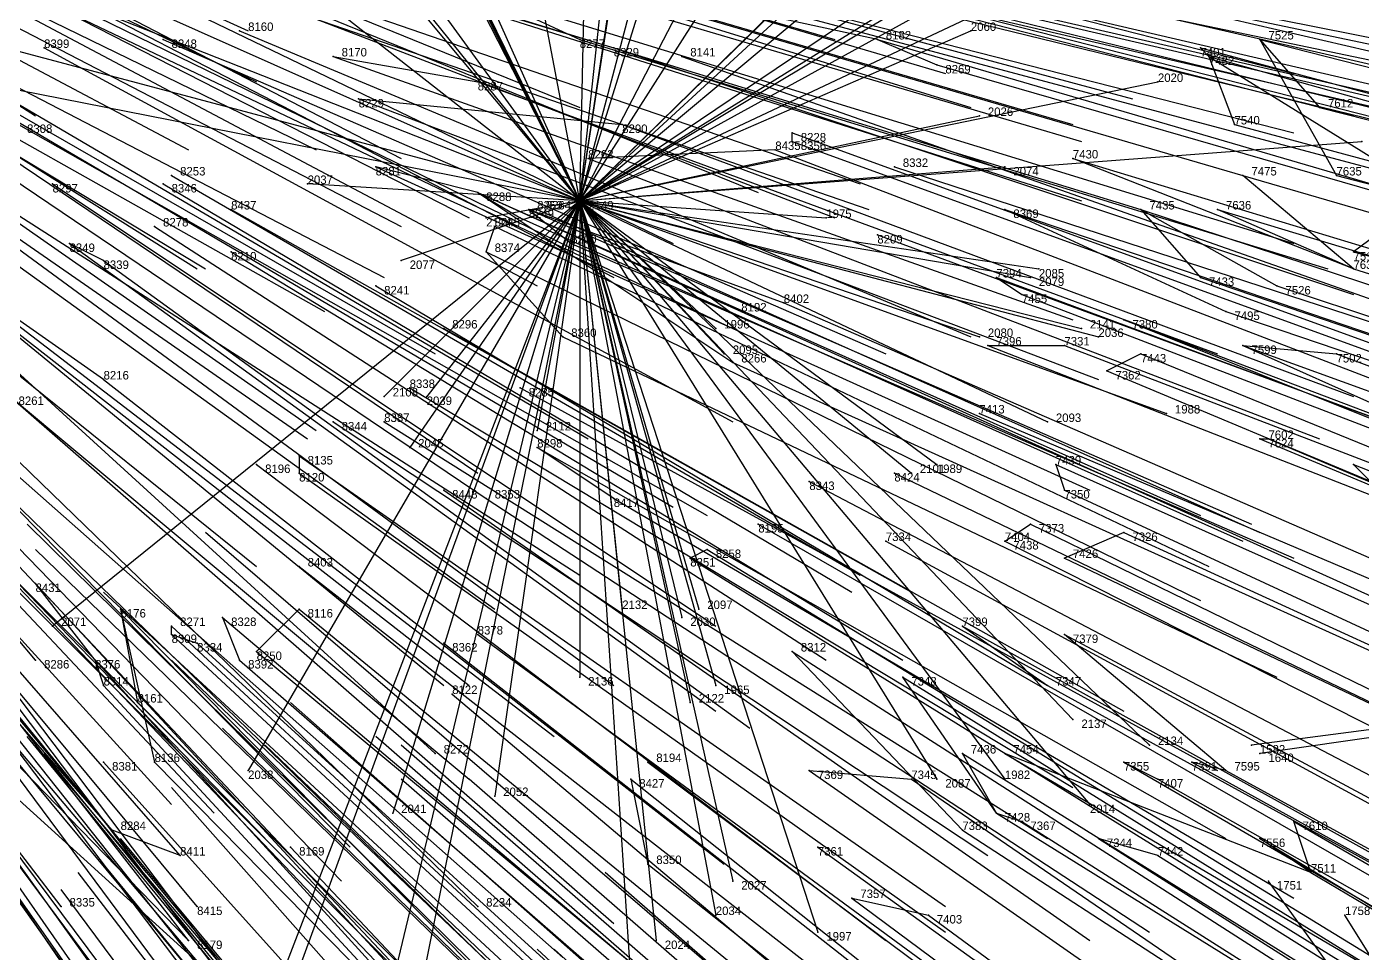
# Model space of a CAD drawing. Extents: x -0.5 to 0.59, y -0.5 to 0.59.
# Drawn here: x 0.119 to 0.276, y -0.1675 to -0.0585 of the extents above; entities that cross this region are included whole.
import ezdxf

# ---------------------------------------------------------------- set-up
doc = ezdxf.new("R2010")
doc.units = 0
for name, color, linetype in [('Facilities', 3, 'CONTINUOUS'), ('Facilities_lines', 3, 'CONTINUOUS'), ('Normals', 1, 'CONTINUOUS'), ('Source_points', 5, 'CONTINUOUS'), ('Text', 3, 'CONTINUOUS')]:
    doc.layers.add(name, color=color, linetype=linetype)

msp = doc.modelspace()

# ---------------------------------------------------------------- linework, layer by layer
at = {"layer": 'Facilities', "color": 3}
for p in [(0.144, -0.059, -0.389), (0.121, -0.061, -0.338), (0.135, -0.06, -0.37), (0.219, -0.06, -0.568), (0.264, -0.06, -0.677), (0.155, -0.062, -0.418), (0.196, -0.062, -0.514), (0.258, -0.062, -0.663), (0.158, -0.067, -0.428), (0.209, -0.072, -0.553), (0.207, -0.073, -0.547), (0.221, -0.075, -0.584), (0.136, -0.076, -0.39), (0.122, -0.077, -0.361), (0.135, -0.077, -0.389), (0.172, -0.078, -0.473), (0.143, -0.08, -0.409), (0.178, -0.08, -0.488), (0.184, -0.079, -1.25), (0.234, -0.08, -0.619), (0.25, -0.08, -0.656), (0.134, -0.082, -0.393), (0.219, -0.083, -0.585), (0.128, -0.086, -0.385), (0.143, -0.085, -0.416), (0.173, -0.085, -0.482), (0.275, -0.087, -0.721), (0.16, -0.089, -0.458), (0.233, -0.088, -0.622), (0.168, -0.094, -0.481), (0.232, -0.096, -0.629), (0.25, -0.097, -0.67), (0.262, -0.096, -0.699), (0.128, -0.1, -0.405), (0.164, -0.101, -0.481), (0.177, -0.101, -0.511), (0.155, -0.105, -0.47), (0.161, -0.105, -0.48), (0.231, -0.104, -0.633), (0.264, -0.107, -0.713), (0.151, -0.109, -0.467), (0.146, -0.11, -0.458), (0.221, -0.111, -0.618), (0.24, -0.11, -0.659), (0.275, -0.11, -0.74), (0.168, -0.113, -0.507), (0.211, -0.112, -0.597), (0.173, -0.114, -0.518), (0.188, -0.114, -0.549), (0.205, -0.117, -0.59), (0.22, -0.119, -0.625), (0.234, -0.119, -0.657), (0.248, -0.118, -0.688), (0.199, -0.12, -0.582), (0.151, -0.122, -0.485), (0.13, -0.127, -0.454), (0.142, -0.128, -0.479), (0.136, -0.13, -0.471), (0.172, -0.13, -0.538), (0.229, -0.129, -0.656), (0.168, -0.131, -0.533), (0.12, -0.133, -0.448), (0.127, -0.133, -0.46), (0.146, -0.132, -0.492), (0.209, -0.132, -0.618), (0.169, -0.137, -0.543), (0.167, -0.144, -0.551), (0.128, -0.145, -0.484), (0.192, -0.145, -0.602), (0.211, -0.146, -0.642), (0.248, -0.145, -0.719), (0.26, -0.146, -0.746), (0.19, -0.147, -0.602), (0.233, -0.151, -0.695), (0.15, -0.155, -0.541), (0.212, -0.155, -0.657), (0.137, -0.156, -0.518), (0.252, -0.156, -0.74), (0.27, -0.158, -0.781), (0.216, -0.161, -0.673), (0.123, -0.162, -0.508), (0.139, -0.162, -0.533), (0.172, -0.162, -0.59), (0.138, -0.166, -0.54)]:
    msp.add_point(p, dxfattribs=at)
at = {"layer": 'Facilities_lines', "color": 3}
for p, q in [((0.184, -0.079, -1.25), (0.169, 0, -1.25)), ((0.184, -0.079, -1.25), (0.196, -0.001, -1.25)), ((0.184, -0.079, -1.25), (0.224, -0.002, -1.25)), ((0.184, -0.079, -1.25), (0.203, -0.007, -1.25)), ((0.184, -0.079, -1.25), (0.154, -0.012, -1.25)), ((0.184, -0.079, -1.25), (0.152, -0.014, -1.25)), ((0.184, -0.079, -1.25), (0.263, -0.013, -1.25)), ((0.184, -0.079, -1.25), (0.226, -0.013, -1.25)), ((0.184, -0.079, -1.25), (0.191, -0.014, -1.25)), ((0.184, -0.079, -1.25), (0.203, -0.018, -1.25)), ((0.184, -0.079, -1.25), (0.267, -0.023, -1.25)), ((0.184, -0.079, -1.25), (0.157, -0.026, -1.25)), ((0.184, -0.079, -1.25), (0.147, -0.028, -1.25)), ((0.184, -0.079, -1.25), (0.235, -0.029, -1.25)), ((0.184, -0.079, -1.25), (0.273, -0.03, -1.25)), ((0.184, -0.079, -1.25), (0.161, -0.032, -1.25)), ((0.184, -0.079, -1.25), (0.185, -0.034, -1.25)), ((0.184, -0.079, -1.25), (0.23, -0.034, -1.25)), ((0.184, -0.079, -1.25), (0.271, -0.038, -1.25)), ((0.184, -0.079, -1.25), (0.25, -0.038, -1.25)), ((0.143, -0.041, -0.371), (0.184, -0.06, -0.483)), ((0.184, -0.079, -1.25), (0.244, -0.043, -1.25)), ((0.184, -0.079, -1.25), (0.167, -0.045, -1.25)), ((0.184, -0.079, -1.25), (0.103, -0.047, -1.25)), ((0.184, -0.079, -1.25), (0.11, -0.046, -1.25)), ((0.184, -0.079, -1.25), (0.189, -0.046, -1.25)), ((0.184, -0.079, -1.25), (0.159, -0.048, -1.25)), ((0.184, -0.079, -1.25), (0.147, -0.05, -1.25)), ((0.219, -0.06, -0.568), (0.173, -0.05, -0.449)), ((0.155, -0.051, -0.409), (0.188, -0.061, -0.493)), ((0.184, -0.079, -1.25), (0.164, -0.055, -1.25)), ((0.184, -0.079, -1.25), (0.209, -0.056, -1.25)), ((0.184, -0.079, -1.25), (0.109, -0.059, -1.25)), ((0.184, -0.079, -1.25), (0.23, -0.059, -1.25)), ((0.219, -0.06, -0.568), (0.226, -0.063, -0.587)), ((0.258, -0.062, -0.663), (0.257, -0.061, -0.66)), ((0.264, -0.06, -0.677), (0.271, -0.068, -0.7)), ((0.264, -0.06, -0.677), (0.273, -0.076, -0.707)), ((0.155, -0.062, -0.418), (0.172, -0.065, -0.459)), ((0.258, -0.062, -0.663), (0.287, -0.08, -0.745)), ((0.258, -0.062, -0.663), (0.261, -0.07, -0.675)), ((0.184, -0.079, -1.25), (0.113, -0.065, -1.25)), ((0.184, -0.079, -1.25), (0.252, -0.065, -1.25)), ((0.158, -0.067, -0.428), (0.189, -0.07, -0.503)), ((0.184, -0.079, -1.25), (0.231, -0.069, -1.25)), ((0.184, -0.079, -1.25), (0.276, -0.072, -1.25)), ((0.209, -0.072, -0.553), (0.209, -0.071, -0.552)), ((0.207, -0.073, -0.547), (0.185, -0.074, -0.497)), ((0.172, -0.078, -0.473), (0.16, -0.075, -0.441)), ((0.184, -0.079, -1.25), (0.234, -0.075, -1.25)), ((0.275, -0.087, -0.721), (0.242, -0.074, -0.632)), ((0.275, -0.087, -0.721), (0.262, -0.076, -0.682)), ((0.287, -0.076, -0.743), (0.275, -0.085, -0.719)), ((0.184, -0.079, -1.25), (0.152, -0.077, -1.25)), ((0.172, -0.078, -0.473), (0.203, -0.092, -0.556)), ((0.172, -0.078, -0.473), (0.177, -0.081, -0.487)), ((0.172, -0.078, -0.473), (0.202, -0.098, -0.561)), ((0.128, -0.1, -0.405), (0.098, -0.079, -0.314)), ((0.184, -0.079, -1.25), (0.122, -0.129, -1.25)), ((0.184, -0.079, -1.25), (0.145, -0.146, -1.25)), ((0.184, -0.079, -1.25), (0.149, -0.17, -1.25)), ((0.184, -0.079, -1.25), (0.15, -0.172, -1.25)), ((0.184, -0.079, -1.25), (0.161, -0.102, -1.25)), ((0.184, -0.079, -1.25), (0.161, -0.175, -1.25)), ((0.184, -0.079, -1.25), (0.162, -0.151, -1.25)), ((0.184, -0.079, -1.25), (0.163, -0.086, -1.25)), ((0.184, -0.079, -1.25), (0.164, -0.108, -1.25)), ((0.184, -0.079, -1.25), (0.165, -0.173, -1.25)), ((0.184, -0.079, -1.25), (0.166, -0.102, -1.25)), ((0.184, -0.079, -1.25), (0.173, -0.081, -1.25)), ((0.184, -0.079, -1.25), (0.174, -0.149, -1.25)), ((0.178, -0.08, -0.488), (0.183, -0.084, -0.502)), ((0.178, -0.08, -0.488), (0.179, -0.08, -0.49)), ((0.178, -0.08, -0.488), (0.208, -0.091, -0.567)), ((0.184, -0.079, -1.25), (0.179, -0.106, -1.25)), ((0.184, -0.079, -1.25), (0.251, -0.143, -1.25)), ((0.184, -0.079, -1.25), (0.253, -0.104, -1.25)), ((0.184, -0.079, -1.25), (0.234, -0.147, -1.25)), ((0.184, -0.079, -1.25), (0.212, -0.165, -1.25)), ((0.184, -0.079, -1.25), (0.244, -0.15, -1.25)), ((0.184, -0.079, -1.25), (0.226, -0.11, -1.25)), ((0.184, -0.079, -1.25), (0.213, -0.081, -1.25)), ((0.184, -0.079, -1.25), (0.2, -0.094, -1.25)), ((0.184, -0.079, -1.25), (0.2, -0.136, -1.25)), ((0.184, -0.079, -1.25), (0.193, -0.166, -1.25)), ((0.184, -0.079, -1.25), (0.202, -0.159, -1.25)), ((0.184, -0.079, -1.25), (0.196, -0.128, -1.25)), ((0.184, -0.079, -1.25), (0.2, -0.163, -1.25)), ((0.184, -0.079, -1.25), (0.245, -0.095, -1.25)), ((0.184, -0.079, -1.25), (0.237, -0.088, -1.25)), ((0.184, -0.079, -1.25), (0.231, -0.095, -1.25)), ((0.184, -0.079, -1.25), (0.238, -0.087, -1.25)), ((0.184, -0.079, -1.25), (0.226, -0.147, -1.25)), ((0.184, -0.079, -1.25), (0.19, -0.171, -1.25)), ((0.184, -0.079, -1.25), (0.239, -0.105, -1.25)), ((0.184, -0.079, -1.25), (0.201, -0.097, -1.25)), ((0.184, -0.079, -1.25), (0.198, -0.127, -1.25)), ((0.184, -0.079, -1.25), (0.223, -0.111, -1.25)), ((0.184, -0.079, -1.25), (0.197, -0.138, -1.25)), ((0.184, -0.079, -1.25), (0.189, -0.127, -1.25)), ((0.184, -0.079, -1.25), (0.184, -0.135, -1.25)), ((0.184, -0.079, -1.25), (0.242, -0.14, -1.25)), ((0.184, -0.079, -1.25), (0.243, -0.094, -1.25)), ((0.234, -0.08, -0.619), (0.26, -0.092, -0.691)), ((0.25, -0.08, -0.656), (0.257, -0.088, -0.68)), ((0.25, -0.08, -0.656), (0.266, -0.089, -0.702)), ((0.275, -0.087, -0.721), (0.259, -0.08, -0.678)), ((0.173, -0.085, -0.482), (0.174, -0.082, -0.48)), ((0.128, -0.086, -0.385), (0.124, -0.084, -0.374)), ((0.173, -0.085, -0.482), (0.182, -0.095, -0.514)), ((0.233, -0.088, -0.622), (0.236, -0.09, -0.631)), ((0.283, -0.107, -0.758), (0.248, -0.093, -0.663)), ((0.232, -0.096, -0.629), (0.241, -0.096, -0.648)), ((0.25, -0.097, -0.67), (0.246, -0.099, -0.664)), ((0.262, -0.096, -0.699), (0.273, -0.097, -0.723)), ((0.262, -0.096, -0.699), (0.3, -0.113, -0.801)), ((0.188, -0.114, -0.549), (0.179, -0.108, -0.522)), ((0.264, -0.107, -0.713), (0.265, -0.107, -0.714)), ((0.151, -0.109, -0.467), (0.151, -0.111, -0.469)), ((0.24, -0.11, -0.659), (0.241, -0.113, -0.665)), ((0.275, -0.11, -0.74), (0.281, -0.116, -0.76)), ((0.234, -0.119, -0.657), (0.237, -0.117, -0.662)), ((0.234, -0.119, -0.657), (0.234, -0.119, -0.655)), ((0.248, -0.118, -0.688), (0.241, -0.121, -0.675)), ((0.199, -0.12, -0.582), (0.197, -0.121, -0.578)), ((0.127, -0.133, -0.46), (0.12, -0.124, -0.431)), ((0.13, -0.127, -0.454), (0.134, -0.145, -0.493)), ((0.13, -0.127, -0.454), (0.132, -0.138, -0.476)), ((0.146, -0.132, -0.492), (0.151, -0.127, -0.494)), ((0.142, -0.128, -0.479), (0.144, -0.133, -0.491)), ((0.138, -0.166, -0.54), (0.102, -0.129, -0.411)), ((0.136, -0.13, -0.471), (0.136, -0.129, -0.469)), ((0.136, -0.13, -0.471), (0.139, -0.131, -0.478)), ((0.229, -0.129, -0.656), (0.239, -0.136, -0.688)), ((0.26, -0.146, -0.746), (0.241, -0.13, -0.686)), ((0.127, -0.133, -0.46), (0.128, -0.136, -0.466)), ((0.209, -0.132, -0.618), (0.229, -0.153, -0.688)), ((0.347, -0.132, -1.25), (0.263, -0.143, -1.25)), ((0.347, -0.132, -1.25), (0.264, -0.144, -1.25)), ((0.233, -0.151, -0.695), (0.222, -0.135, -0.651)), ((0.112, -0.144, -0.456), (0.144, -0.173, -0.563)), ((0.233, -0.151, -0.695), (0.229, -0.144, -0.676)), ((0.27, -0.158, -0.781), (0.234, -0.144, -0.688)), ((0.211, -0.146, -0.642), (0.223, -0.147, -0.667)), ((0.248, -0.145, -0.719), (0.252, -0.147, -0.729)), ((0.26, -0.146, -0.746), (0.256, -0.145, -0.736)), ((0.19, -0.147, -0.602), (0.192, -0.157, -0.62)), ((0.233, -0.151, -0.695), (0.236, -0.152, -0.703)), ((0.27, -0.158, -0.781), (0.268, -0.152, -0.772)), ((0.137, -0.156, -0.518), (0.129, -0.153, -0.5)), ((0.252, -0.156, -0.74), (0.245, -0.154, -0.725)), ((0.27, -0.158, -0.781), (0.264, -0.154, -0.763)), ((0.312, -0.224, -1.25), (0.265, -0.159, -1.25)), ((0.216, -0.161, -0.673), (0.225, -0.163, -0.696)), ((0.312, -0.224, -1.25), (0.274, -0.163, -1.25))]:
    msp.add_line(p, q, dxfattribs=at)
at = {"layer": 'Normals', "color": 1}
for p, q in [((0.062, -0.021, -0.163), (0.145, -0.059, -0.122)), ((0.048, -0.023, -0.132), (0.12, -0.069, -0.081)), ((0.063, -0.025, -0.17), (0.146, -0.065, -0.13)), ((0.057, -0.03, -0.161), (0.138, -0.073, -0.12)), ((0.082, -0.032, -0.218), (0.163, -0.074, -0.179)), ((0.071, -0.033, -0.194), (0.153, -0.073, -0.156)), ((0.098, -0.033, -0.258), (0.184, -0.068, -0.221)), ((0.125, -0.034, -0.323), (0.214, -0.06, -0.285)), ((0.061, -0.038, -0.181), (0.139, -0.087, -0.141)), ((0.089, -0.039, -0.244), (0.171, -0.081, -0.203)), ((0.139, -0.038, -0.36), (0.227, -0.064, -0.321)), ((0.062, -0.04, -0.185), (0.14, -0.087, -0.143)), ((0.082, -0.04, -0.228), (0.163, -0.082, -0.187)), ((0.143, -0.041, -0.371), (0.23, -0.068, -0.332)), ((0.178, -0.041, -0.456), (0.268, -0.064, -0.42)), ((0.189, -0.042, -0.483), (0.279, -0.061, -0.444)), ((0.119, -0.043, -0.318), (0.205, -0.078, -0.28)), ((0.16, -0.043, -0.415), (0.249, -0.067, -0.376)), ((0.193, -0.043, -0.494), (0.283, -0.061, -0.456)), ((0.102, -0.045, -0.28), (0.186, -0.086, -0.243)), ((0.105, -0.045, -0.286), (0.188, -0.088, -0.25)), ((0.112, -0.044, -0.3), (0.195, -0.084, -0.263)), ((0.153, -0.044, -0.398), (0.242, -0.07, -0.361)), ((0.074, -0.047, -0.22), (0.154, -0.092, -0.181)), ((0.08, -0.046, -0.231), (0.161, -0.088, -0.19)), ((0.098, -0.046, -0.27), (0.179, -0.089, -0.231)), ((0.13, -0.047, -0.346), (0.217, -0.077, -0.307)), ((0.155, -0.046, -0.404), (0.243, -0.072, -0.366)), ((0.185, -0.046, -0.478), (0.275, -0.069, -0.439)), ((0.128, -0.048, -0.343), (0.214, -0.081, -0.303)), ((0.178, -0.048, -0.461), (0.268, -0.071, -0.425)), ((0.203, -0.048, -0.522), (0.293, -0.069, -0.484)), ((0.208, -0.048, -0.534), (0.299, -0.067, -0.498)), ((0.131, -0.05, -0.351), (0.218, -0.08, -0.312)), ((0.173, -0.05, -0.449), (0.262, -0.076, -0.412)), ((0.201, -0.049, -0.516), (0.291, -0.07, -0.478)), ((0.087, -0.051, -0.253), (0.167, -0.097, -0.213)), ((0.155, -0.051, -0.409), (0.243, -0.079, -0.371)), ((0.211, -0.051, -0.543), (0.302, -0.072, -0.506)), ((0.077, -0.053, -0.235), (0.153, -0.106, -0.196)), ((0.162, -0.053, -0.425), (0.25, -0.08, -0.387)), ((0.206, -0.052, -0.531), (0.296, -0.074, -0.494)), ((0.209, -0.052, -0.538), (0.299, -0.073, -0.501)), ((0.234, -0.053, -0.6), (0.325, -0.074, -0.563)), ((0.241, -0.053, -0.616), (0.331, -0.074, -0.578)), ((0.118, -0.054, -0.326), (0.202, -0.094, -0.287)), ((0.077, -0.055, -0.235), (0.152, -0.107, -0.196)), ((0.222, -0.055, -0.572), (0.312, -0.078, -0.536)), ((0.18, -0.057, -0.472), (0.268, -0.084, -0.434)), ((0.209, -0.057, -0.542), (0.299, -0.081, -0.504)), ((0.232, -0.057, -0.597), (0.322, -0.079, -0.56)), ((0.095, -0.059, -0.28), (0.172, -0.111, -0.243)), ((0.144, -0.059, -0.389), (0.23, -0.095, -0.352)), ((0.23, -0.059, -1.25), (0.23, -0.059, -1.15)), ((0.105, -0.06, -0.302), (0.185, -0.107, -0.264)), ((0.121, -0.061, -0.338), (0.202, -0.105, -0.299)), ((0.135, -0.06, -0.37), (0.22, -0.097, -0.333)), ((0.184, -0.06, -0.483), (0.272, -0.087, -0.444)), ((0.188, -0.061, -0.493), (0.275, -0.09, -0.455)), ((0.219, -0.06, -0.568), (0.308, -0.086, -0.531)), ((0.257, -0.061, -0.66), (0.346, -0.085, -0.623)), ((0.264, -0.06, -0.677), (0.354, -0.083, -0.639)), ((0.12, -0.133, -0.448), (0.06, -0.062, -0.485)), ((0.096, -0.062, -0.286), (0.173, -0.114, -0.248)), ((0.155, -0.062, -0.418), (0.242, -0.093, -0.38)), ((0.196, -0.062, -0.514), (0.284, -0.093, -0.477)), ((0.258, -0.062, -0.663), (0.347, -0.087, -0.626)), ((0.074, -0.064, -0.244), (0.146, -0.122, -0.206)), ((0.226, -0.063, -0.587), (0.316, -0.089, -0.551)), ((0.172, -0.065, -0.459), (0.259, -0.097, -0.422)), ((0.252, -0.065, -1.25), (0.252, -0.065, -1.15)), ((0.158, -0.067, -0.428), (0.245, -0.1, -0.391)), ((0.115, -0.068, -0.333), (0.195, -0.115, -0.296)), ((0.231, -0.069, -1.25), (0.231, -0.069, -1.15)), ((0.271, -0.068, -0.7), (0.361, -0.091, -0.661)), ((0.118, -0.07, -0.344), (0.199, -0.116, -0.306)), ((0.189, -0.07, -0.503), (0.275, -0.102, -0.465)), ((0.261, -0.07, -0.675), (0.35, -0.094, -0.637)), ((0.209, -0.071, -0.552), (0.297, -0.103, -0.516)), ((0.209, -0.072, -0.553), (0.297, -0.104, -0.517)), ((0.276, -0.072, -1.25), (0.276, -0.072, -1.15)), ((0.099, -0.073, -0.307), (0.174, -0.127, -0.27)), ((0.106, -0.073, -0.321), (0.184, -0.123, -0.284)), ((0.207, -0.073, -0.547), (0.293, -0.106, -0.511)), ((0.16, -0.075, -0.441), (0.244, -0.113, -0.403)), ((0.185, -0.074, -0.497), (0.271, -0.107, -0.46)), ((0.221, -0.075, -0.584), (0.31, -0.104, -0.548)), ((0.234, -0.075, -1.25), (0.234, -0.075, -1.15)), ((0.242, -0.074, -0.632), (0.331, -0.101, -0.595)), ((0.136, -0.076, -0.39), (0.217, -0.123, -0.355)), ((0.262, -0.076, -0.682), (0.351, -0.102, -0.644)), ((0.273, -0.076, -0.707), (0.362, -0.099, -0.669)), ((0.096, -0.077, -0.308), (0.168, -0.136, -0.271)), ((0.122, -0.077, -0.361), (0.2, -0.129, -0.325)), ((0.135, -0.077, -0.389), (0.216, -0.125, -0.354)), ((0.152, -0.077, -1.25), (0.152, -0.077, -1.15)), ((0.172, -0.078, -0.473), (0.257, -0.116, -0.435)), ((0.098, -0.079, -0.314), (0.171, -0.136, -0.277)), ((0.143, -0.08, -0.409), (0.223, -0.125, -0.371)), ((0.178, -0.08, -0.488), (0.263, -0.117, -0.451)), ((0.179, -0.08, -0.49), (0.264, -0.118, -0.454)), ((0.184, -0.079, -1.25), (0.184, -0.079, -1.15)), ((0.234, -0.08, -0.619), (0.322, -0.11, -0.581)), ((0.25, -0.08, -0.656), (0.338, -0.109, -0.619)), ((0.259, -0.08, -0.678), (0.348, -0.107, -0.64)), ((0.167, -0.144, -0.551), (0.098, -0.081, -0.588)), ((0.113, -0.081, -0.347), (0.188, -0.136, -0.31)), ((0.173, -0.081, -1.25), (0.173, -0.081, -1.15)), ((0.177, -0.081, -0.487), (0.262, -0.119, -0.45)), ((0.213, -0.081, -1.25), (0.213, -0.081, -1.15)), ((0.129, -0.153, -0.5), (0.068, -0.083, -0.537)), ((0.074, -0.082, -0.278), (0.136, -0.15, -0.238)), ((0.134, -0.082, -0.393), (0.213, -0.133, -0.359)), ((0.174, -0.082, -0.48), (0.258, -0.122, -0.443)), ((0.219, -0.083, -0.585), (0.306, -0.115, -0.549)), ((0.078, -0.084, -0.286), (0.141, -0.151, -0.247)), ((0.124, -0.084, -0.374), (0.2, -0.139, -0.34)), ((0.183, -0.084, -0.502), (0.268, -0.121, -0.465)), ((0.137, -0.156, -0.518), (0.075, -0.085, -0.554)), ((0.108, -0.086, -0.344), (0.181, -0.142, -0.307)), ((0.128, -0.086, -0.385), (0.204, -0.141, -0.351)), ((0.143, -0.085, -0.416), (0.222, -0.133, -0.378)), ((0.163, -0.086, -1.25), (0.163, -0.086, -1.15)), ((0.173, -0.085, -0.482), (0.257, -0.126, -0.445)), ((0.275, -0.085, -0.719), (0.364, -0.109, -0.681)), ((0.075, -0.087, -0.287), (0.133, -0.158, -0.247)), ((0.082, -0.087, -0.3), (0.147, -0.154, -0.263)), ((0.099, -0.087, -0.329), (0.171, -0.147, -0.294)), ((0.238, -0.087, -1.25), (0.238, -0.087, -1.15)), ((0.275, -0.087, -0.721), (0.363, -0.114, -0.683)), ((0.123, -0.162, -0.508), (0.066, -0.088, -0.544)), ((0.092, -0.089, -0.32), (0.157, -0.155, -0.283)), ((0.16, -0.089, -0.458), (0.239, -0.136, -0.419)), ((0.233, -0.088, -0.622), (0.319, -0.12, -0.584)), ((0.237, -0.088, -1.25), (0.237, -0.088, -1.15)), ((0.257, -0.088, -0.68), (0.345, -0.118, -0.642)), ((0.266, -0.089, -0.702), (0.354, -0.118, -0.664)), ((0.139, -0.162, -0.533), (0.08, -0.091, -0.571)), ((0.208, -0.091, -0.567), (0.293, -0.128, -0.53)), ((0.236, -0.09, -0.631), (0.322, -0.123, -0.593)), ((0.091, -0.092, -0.324), (0.156, -0.159, -0.287)), ((0.203, -0.092, -0.556), (0.287, -0.13, -0.519)), ((0.26, -0.092, -0.691), (0.348, -0.122, -0.653)), ((0.138, -0.166, -0.54), (0.081, -0.093, -0.578)), ((0.168, -0.094, -0.481), (0.248, -0.139, -0.442)), ((0.2, -0.094, -1.25), (0.2, -0.094, -1.15)), ((0.243, -0.094, -1.25), (0.243, -0.094, -1.15)), ((0.248, -0.093, -0.663), (0.335, -0.126, -0.626)), ((0.182, -0.095, -0.514), (0.266, -0.135, -0.477)), ((0.231, -0.095, -1.25), (0.231, -0.095, -1.15)), ((0.245, -0.095, -1.25), (0.245, -0.095, -1.15)), ((0.201, -0.097, -1.25), (0.201, -0.097, -1.15)), ((0.232, -0.096, -0.629), (0.319, -0.13, -0.591)), ((0.241, -0.096, -0.648), (0.327, -0.129, -0.61)), ((0.25, -0.097, -0.67), (0.336, -0.132, -0.633)), ((0.262, -0.096, -0.699), (0.35, -0.128, -0.662)), ((0.273, -0.097, -0.723), (0.359, -0.129, -0.686)), ((0.127, -0.174, -0.538), (0.073, -0.098, -0.576)), ((0.172, -0.162, -0.59), (0.106, -0.098, -0.629)), ((0.202, -0.098, -0.561), (0.286, -0.136, -0.523)), ((0.131, -0.175, -0.548), (0.077, -0.1, -0.585)), ((0.144, -0.173, -0.563), (0.088, -0.099, -0.599)), ((0.128, -0.1, -0.405), (0.201, -0.157, -0.368)), ((0.246, -0.099, -0.664), (0.332, -0.135, -0.627)), ((0.117, -0.102, -0.388), (0.188, -0.164, -0.354)), ((0.161, -0.102, -1.25), (0.161, -0.102, -1.15)), ((0.164, -0.101, -0.481), (0.242, -0.148, -0.441)), ((0.166, -0.102, -1.25), (0.166, -0.102, -1.15)), ((0.177, -0.101, -0.511), (0.259, -0.146, -0.474)), ((0.155, -0.105, -0.47), (0.232, -0.156, -0.43)), ((0.161, -0.105, -0.48), (0.239, -0.154, -0.44)), ((0.231, -0.104, -0.633), (0.316, -0.14, -0.595)), ((0.239, -0.105, -1.25), (0.239, -0.105, -1.15)), ((0.253, -0.104, -1.25), (0.253, -0.104, -1.15)), ((0.103, -0.106, -0.371), (0.167, -0.174, -0.334)), ((0.179, -0.106, -1.25), (0.179, -0.106, -1.15)), ((0.135, -0.184, -0.571), (0.082, -0.108, -0.608)), ((0.151, -0.181, -0.59), (0.095, -0.107, -0.627)), ((0.182, -0.168, -0.62), (0.113, -0.107, -0.659)), ((0.164, -0.108, -1.25), (0.164, -0.108, -1.15)), ((0.179, -0.108, -0.522), (0.26, -0.154, -0.486)), ((0.264, -0.107, -0.713), (0.35, -0.143, -0.677)), ((0.265, -0.107, -0.714), (0.35, -0.143, -0.677)), ((0.151, -0.109, -0.467), (0.227, -0.162, -0.428)), ((0.135, -0.186, -0.576), (0.083, -0.11, -0.613)), ((0.146, -0.11, -0.458), (0.22, -0.166, -0.419)), ((0.151, -0.111, -0.469), (0.227, -0.165, -0.431)), ((0.221, -0.111, -0.618), (0.304, -0.151, -0.58)), ((0.223, -0.111, -1.25), (0.223, -0.111, -1.15)), ((0.226, -0.11, -1.25), (0.226, -0.11, -1.15)), ((0.24, -0.11, -0.659), (0.325, -0.148, -0.622)), ((0.275, -0.11, -0.74), (0.361, -0.144, -0.703)), ((0.168, -0.113, -0.507), (0.244, -0.166, -0.47)), ((0.211, -0.112, -0.597), (0.293, -0.155, -0.559)), ((0.241, -0.113, -0.665), (0.325, -0.152, -0.628)), ((0.108, -0.114, -0.392), (0.172, -0.181, -0.354)), ((0.184, -0.179, -0.642), (0.117, -0.114, -0.678)), ((0.173, -0.114, -0.518), (0.251, -0.165, -0.481)), ((0.188, -0.114, -0.549), (0.268, -0.161, -0.512)), ((0.185, -0.182, -0.65), (0.119, -0.117, -0.686)), ((0.205, -0.117, -0.59), (0.285, -0.163, -0.552)), ((0.237, -0.117, -0.662), (0.321, -0.158, -0.625)), ((0.178, -0.184, -0.639), (0.112, -0.118, -0.676)), ((0.178, -0.185, -0.642), (0.112, -0.119, -0.679)), ((0.211, -0.179, -0.691), (0.14, -0.118, -0.728)), ((0.22, -0.119, -0.625), (0.301, -0.163, -0.586)), ((0.234, -0.119, -0.655), (0.317, -0.161, -0.618)), ((0.234, -0.119, -0.657), (0.317, -0.161, -0.62)), ((0.248, -0.118, -0.688), (0.333, -0.157, -0.651)), ((0.156, -0.194, -0.623), (0.1, -0.12, -0.66)), ((0.186, -0.184, -0.656), (0.12, -0.12, -0.693)), ((0.199, -0.12, -0.582), (0.279, -0.169, -0.545)), ((0.144, -0.198, -0.611), (0.09, -0.121, -0.647)), ((0.151, -0.122, -0.485), (0.224, -0.179, -0.448)), ((0.197, -0.121, -0.578), (0.276, -0.17, -0.541)), ((0.241, -0.121, -0.675), (0.325, -0.161, -0.638)), ((0.163, -0.194, -0.633), (0.104, -0.123, -0.671)), ((0.12, -0.124, -0.431), (0.183, -0.192, -0.394)), ((0.196, -0.188, -0.679), (0.128, -0.125, -0.716)), ((0.163, -0.199, -0.642), (0.105, -0.126, -0.68)), ((0.13, -0.127, -0.454), (0.195, -0.193, -0.417)), ((0.151, -0.127, -0.494), (0.223, -0.186, -0.457)), ((0.189, -0.127, -1.25), (0.189, -0.127, -1.15)), ((0.198, -0.127, -1.25), (0.198, -0.127, -1.15)), ((0.159, -0.202, -0.643), (0.104, -0.128, -0.682)), ((0.142, -0.128, -0.479), (0.213, -0.188, -0.442)), ((0.196, -0.128, -1.25), (0.196, -0.128, -1.15)), ((0.122, -0.129, -1.25), (0.122, -0.129, -1.15)), ((0.136, -0.129, -0.469), (0.204, -0.192, -0.43)), ((0.136, -0.13, -0.471), (0.204, -0.193, -0.433)), ((0.172, -0.13, -0.538), (0.247, -0.185, -0.501)), ((0.229, -0.129, -0.656), (0.31, -0.174, -0.619)), ((0.241, -0.13, -0.686), (0.323, -0.174, -0.649)), ((0.139, -0.131, -0.478), (0.207, -0.193, -0.44)), ((0.168, -0.131, -0.533), (0.242, -0.189, -0.497)), ((0.127, -0.133, -0.46), (0.189, -0.201, -0.422)), ((0.203, -0.197, -0.708), (0.136, -0.133, -0.745)), ((0.144, -0.133, -0.491), (0.214, -0.194, -0.453)), ((0.146, -0.132, -0.492), (0.217, -0.191, -0.454)), ((0.209, -0.132, -0.618), (0.287, -0.182, -0.58)), ((0.184, -0.135, -1.25), (0.184, -0.135, -1.15)), ((0.222, -0.135, -0.651), (0.301, -0.184, -0.613)), ((0.128, -0.136, -0.466), (0.191, -0.204, -0.428)), ((0.2, -0.136, -1.25), (0.2, -0.136, -1.15)), ((0.239, -0.136, -0.688), (0.321, -0.181, -0.651)), ((0.132, -0.138, -0.476), (0.197, -0.203, -0.438)), ((0.219, -0.199, -0.74), (0.15, -0.138, -0.778)), ((0.169, -0.137, -0.543), (0.24, -0.197, -0.507)), ((0.197, -0.138, -1.25), (0.197, -0.138, -1.15)), ((0.175, -0.211, -0.684), (0.115, -0.14, -0.721)), ((0.208, -0.205, -0.73), (0.142, -0.141, -0.768)), ((0.242, -0.14, -1.25), (0.242, -0.14, -1.15)), ((0.178, -0.214, -0.696), (0.119, -0.142, -0.733)), ((0.23, -0.203, -0.768), (0.16, -0.142, -0.805)), ((0.176, -0.215, -0.696), (0.117, -0.144, -0.733)), ((0.18, -0.214, -0.699), (0.12, -0.143, -0.736)), ((0.18, -0.216, -0.702), (0.121, -0.144, -0.739)), ((0.214, -0.207, -0.744), (0.147, -0.143, -0.782)), ((0.233, -0.204, -0.773), (0.163, -0.143, -0.81)), ((0.229, -0.144, -0.676), (0.308, -0.193, -0.638)), ((0.234, -0.144, -0.688), (0.314, -0.191, -0.65)), ((0.251, -0.143, -1.25), (0.251, -0.143, -1.15)), ((0.263, -0.143, -1.25), (0.263, -0.143, -1.15)), ((0.264, -0.144, -1.25), (0.264, -0.144, -1.15)), ((0.164, -0.219, -0.684), (0.109, -0.145, -0.722)), ((0.128, -0.145, -0.484), (0.19, -0.214, -0.446)), ((0.134, -0.145, -0.493), (0.199, -0.211, -0.456)), ((0.145, -0.146, -1.25), (0.145, -0.146, -1.15)), ((0.192, -0.145, -0.602), (0.267, -0.201, -0.565)), ((0.211, -0.146, -0.642), (0.287, -0.199, -0.604)), ((0.248, -0.145, -0.719), (0.329, -0.192, -0.682)), ((0.256, -0.145, -0.736), (0.337, -0.19, -0.699)), ((0.26, -0.146, -0.746), (0.342, -0.191, -0.709)), ((0.233, -0.208, -0.781), (0.163, -0.147, -0.817)), ((0.241, -0.208, -0.796), (0.171, -0.147, -0.833)), ((0.19, -0.147, -0.602), (0.263, -0.205, -0.563)), ((0.223, -0.147, -0.667), (0.299, -0.199, -0.628)), ((0.226, -0.147, -1.25), (0.226, -0.147, -1.15)), ((0.234, -0.147, -1.25), (0.234, -0.147, -1.15)), ((0.252, -0.147, -0.729), (0.333, -0.193, -0.692)), ((0.198, -0.218, -0.735), (0.136, -0.148, -0.772)), ((0.174, -0.149, -1.25), (0.174, -0.149, -1.15)), ((0.244, -0.15, -1.25), (0.244, -0.15, -1.15)), ((0.171, -0.227, -0.711), (0.115, -0.152, -0.747)), ((0.162, -0.151, -1.25), (0.162, -0.151, -1.15)), ((0.233, -0.151, -0.695), (0.312, -0.2, -0.657)), ((0.236, -0.152, -0.703), (0.315, -0.202, -0.666)), ((0.268, -0.152, -0.772), (0.349, -0.199, -0.734)), ((0.229, -0.153, -0.688), (0.306, -0.203, -0.649)), ((0.19, -0.226, -0.738), (0.13, -0.154, -0.774)), ((0.15, -0.155, -0.541), (0.214, -0.223, -0.504)), ((0.212, -0.155, -0.657), (0.287, -0.209, -0.618)), ((0.245, -0.154, -0.725), (0.324, -0.204, -0.688)), ((0.264, -0.154, -0.763), (0.343, -0.202, -0.726)), ((0.187, -0.229, -0.739), (0.128, -0.157, -0.775)), ((0.192, -0.157, -0.62), (0.264, -0.214, -0.582)), ((0.252, -0.156, -0.74), (0.33, -0.205, -0.703)), ((0.182, -0.232, -0.738), (0.125, -0.158, -0.774)), ((0.257, -0.219, -0.844), (0.187, -0.158, -0.881)), ((0.27, -0.158, -0.781), (0.349, -0.205, -0.743)), ((0.179, -0.235, -0.738), (0.123, -0.16, -0.775)), ((0.202, -0.159, -1.25), (0.202, -0.159, -1.15)), ((0.265, -0.159, -1.25), (0.265, -0.159, -1.15)), ((0.216, -0.161, -0.673), (0.29, -0.216, -0.635)), ((0.2, -0.163, -1.25), (0.2, -0.163, -1.15)), ((0.225, -0.163, -0.696), (0.3, -0.218, -0.658)), ((0.274, -0.163, -1.25), (0.274, -0.163, -1.15)), ((0.193, -0.166, -1.25), (0.193, -0.166, -1.15)), ((0.212, -0.165, -1.25), (0.212, -0.165, -1.15)), ((0.247, -0.23, -0.844), (0.179, -0.167, -0.882)), ((0.249, -0.229, -0.847), (0.181, -0.167, -0.885))]:
    msp.add_line(p, q, dxfattribs=at)
at = {"layer": 'Source_points', "color": 5}
for p in [(0.23, -0.059, -1.25), (0.184, -0.06, -0.483), (0.188, -0.061, -0.493), (0.257, -0.061, -0.66), (0.226, -0.063, -0.587), (0.172, -0.065, -0.459), (0.252, -0.065, -1.25), (0.231, -0.069, -1.25), (0.271, -0.068, -0.7), (0.189, -0.07, -0.503), (0.261, -0.07, -0.675), (0.209, -0.071, -0.552), (0.276, -0.072, -1.25), (0.16, -0.075, -0.441), (0.185, -0.074, -0.497), (0.234, -0.075, -1.25), (0.242, -0.074, -0.632), (0.262, -0.076, -0.682), (0.273, -0.076, -0.707), (0.152, -0.077, -1.25), (0.179, -0.08, -0.49), (0.259, -0.08, -0.678), (0.173, -0.081, -1.25), (0.177, -0.081, -0.487), (0.213, -0.081, -1.25), (0.174, -0.082, -0.48), (0.124, -0.084, -0.374), (0.183, -0.084, -0.502), (0.163, -0.086, -1.25), (0.275, -0.085, -0.719), (0.238, -0.087, -1.25), (0.237, -0.088, -1.25), (0.257, -0.088, -0.68), (0.266, -0.089, -0.702), (0.208, -0.091, -0.567), (0.236, -0.09, -0.631), (0.203, -0.092, -0.556), (0.26, -0.092, -0.691), (0.2, -0.094, -1.25), (0.243, -0.094, -1.25), (0.248, -0.093, -0.663), (0.182, -0.095, -0.514), (0.231, -0.095, -1.25), (0.245, -0.095, -1.25), (0.201, -0.097, -1.25), (0.241, -0.096, -0.648), (0.273, -0.097, -0.723), (0.202, -0.098, -0.561), (0.246, -0.099, -0.664), (0.161, -0.102, -1.25), (0.166, -0.102, -1.25), (0.239, -0.105, -1.25), (0.253, -0.104, -1.25), (0.179, -0.106, -1.25), (0.164, -0.108, -1.25), (0.179, -0.108, -0.522), (0.265, -0.107, -0.714), (0.151, -0.111, -0.469), (0.223, -0.111, -1.25), (0.226, -0.11, -1.25), (0.241, -0.113, -0.665), (0.237, -0.117, -0.662), (0.234, -0.119, -0.655), (0.197, -0.121, -0.578), (0.241, -0.121, -0.675), (0.12, -0.124, -0.431), (0.151, -0.127, -0.494), (0.189, -0.127, -1.25), (0.198, -0.127, -1.25), (0.196, -0.128, -1.25), (0.122, -0.129, -1.25), (0.136, -0.129, -0.469), (0.241, -0.13, -0.686), (0.139, -0.131, -0.478), (0.144, -0.133, -0.491), (0.184, -0.135, -1.25), (0.222, -0.135, -0.651), (0.128, -0.136, -0.466), (0.2, -0.136, -1.25), (0.239, -0.136, -0.688), (0.132, -0.138, -0.476), (0.197, -0.138, -1.25), (0.242, -0.14, -1.25), (0.229, -0.144, -0.676), (0.234, -0.144, -0.688), (0.251, -0.143, -1.25), (0.263, -0.143, -1.25), (0.264, -0.144, -1.25), (0.134, -0.145, -0.493), (0.145, -0.146, -1.25), (0.256, -0.145, -0.736), (0.223, -0.147, -0.667), (0.226, -0.147, -1.25), (0.234, -0.147, -1.25), (0.252, -0.147, -0.729), (0.174, -0.149, -1.25), (0.244, -0.15, -1.25), (0.162, -0.151, -1.25), (0.236, -0.152, -0.703), (0.268, -0.152, -0.772), (0.129, -0.153, -0.5), (0.229, -0.153, -0.688), (0.245, -0.154, -0.725), (0.264, -0.154, -0.763), (0.192, -0.157, -0.62), (0.202, -0.159, -1.25), (0.265, -0.159, -1.25), (0.2, -0.163, -1.25), (0.225, -0.163, -0.696), (0.274, -0.163, -1.25), (0.193, -0.166, -1.25), (0.212, -0.165, -1.25)]:
    msp.add_point(p, dxfattribs=at)

# ---------------------------------------------------------------- texts
at = {"layer": 'Text', "color": 3}
for s, p in [('8160', (0.145, -0.059, -0.389)), ('2060', (0.23, -0.059, -1.25)), ('8182', (0.22, -0.06, -0.568)), ('7525', (0.265, -0.06, -0.677)), ('8399', (0.121, -0.061, -0.338)), ('8248', (0.136, -0.061, -0.37)), ('8170', (0.156, -0.062, -0.418)), ('8277', (0.184, -0.061, -0.483)), ('8329', (0.188, -0.062, -0.493)), ('8141', (0.197, -0.062, -0.514)), ('7401', (0.257, -0.062, -0.66)), ('7482', (0.258, -0.063, -0.663)), ('8269', (0.227, -0.064, -0.587)), ('2020', (0.252, -0.065, -1.25)), ('8287', (0.172, -0.066, -0.459)), ('8229', (0.158, -0.068, -0.428)), ('7612', (0.272, -0.068, -0.7)), ('2026', (0.232, -0.069, -1.25)), ('7540', (0.261, -0.07, -0.675)), ('8308', (0.119, -0.071, -0.344)), ('8290', (0.189, -0.071, -0.503)), ('8435', (0.207, -0.073, -0.547)), ('8228', (0.21, -0.072, -0.552)), ('8356', (0.21, -0.073, -0.553)), ('8262', (0.185, -0.074, -0.497)), ('7430', (0.242, -0.074, -0.632)), ('8253', (0.137, -0.076, -0.39)), ('8281', (0.16, -0.076, -0.441)), ('8332', (0.222, -0.075, -0.584)), ('2074', (0.235, -0.076, -1.25)), ('7475', (0.263, -0.076, -0.682)), ('7635', (0.273, -0.076, -0.707)), ('2037', (0.152, -0.077, -1.25)), ('8297', (0.122, -0.078, -0.361)), ('8346', (0.136, -0.078, -0.389)), ('8288', (0.173, -0.079, -0.473)), ('8437', (0.143, -0.08, -0.409)), ('8249', (0.178, -0.081, -0.487)), ('8259', (0.179, -0.08, -0.488)), ('8264', (0.18, -0.08, -0.49)), ('2149', (0.185, -0.08, -1.25)), ('1975', (0.213, -0.081, -1.25)), ('8369', (0.235, -0.081, -0.619)), ('7435', (0.251, -0.08, -0.656)), ('7636', (0.26, -0.08, -0.678)), ('8278', (0.135, -0.082, -0.393)), ('2114', (0.173, -0.082, -1.25)), ('8245', (0.174, -0.082, -0.48)), ('8200', (0.183, -0.084, -0.502)), ('8209', (0.219, -0.084, -0.585)), ('8349', (0.124, -0.085, -0.374)), ('8374', (0.174, -0.085, -0.482)), ('8339', (0.128, -0.087, -0.385)), ('8210', (0.143, -0.086, -0.416)), ('2077', (0.164, -0.087, -1.25)), ('7517', (0.275, -0.086, -0.719)), ('7630', (0.275, -0.087, -0.721)), ('7394', (0.233, -0.088, -0.622)), ('2085', (0.238, -0.088, -1.25)), ('8241', (0.161, -0.09, -0.458)), ('2079', (0.238, -0.089, -1.25)), ('7433', (0.258, -0.089, -0.68)), ('7526', (0.267, -0.09, -0.702)), ('8192', (0.203, -0.092, -0.556)), ('8402', (0.208, -0.091, -0.567)), ('7455', (0.236, -0.091, -0.631)), ('7495', (0.261, -0.093, -0.691)), ('8296', (0.169, -0.094, -0.481)), ('8360', (0.183, -0.095, -0.514)), ('1996', (0.201, -0.094, -1.25)), ('2080', (0.232, -0.095, -1.25)), ('2141', (0.244, -0.094, -1.25)), ('2036', (0.245, -0.095, -1.25)), ('7380', (0.249, -0.094, -0.663)), ('7396', (0.233, -0.096, -0.629)), ('7331', (0.241, -0.096, -0.648)), ('2095', (0.202, -0.097, -1.25)), ('8266', (0.203, -0.098, -0.561)), ('7443', (0.25, -0.098, -0.67)), ('7599', (0.263, -0.097, -0.699)), ('7502', (0.273, -0.098, -0.723)), ('8216', (0.128, -0.1, -0.405)), ('8338', (0.164, -0.101, -0.481)), ('7362', (0.247, -0.1, -0.664)), ('8261', (0.118, -0.103, -0.388)), ('2108', (0.162, -0.102, -1.25)), ('2039', (0.166, -0.103, -1.25)), ('8285', (0.178, -0.102, -0.511)), ('7413', (0.231, -0.104, -0.633)), ('1988', (0.254, -0.104, -1.25)), ('8344', (0.156, -0.106, -0.47)), ('8387', (0.161, -0.105, -0.48)), ('2112', (0.18, -0.106, -1.25)), ('2093', (0.24, -0.105, -1.25)), ('7602', (0.265, -0.107, -0.714)), ('2045', (0.165, -0.108, -1.25)), ('8298', (0.179, -0.108, -0.522)), ('7624', (0.265, -0.108, -0.713)), ('8135', (0.152, -0.11, -0.467)), ('7439', (0.24, -0.11, -0.659)), ('8196', (0.147, -0.111, -0.458)), ('8120', (0.151, -0.112, -0.469)), ('8424', (0.221, -0.112, -0.618)), ('2101', (0.224, -0.111, -1.25)), ('1989', (0.226, -0.111, -1.25)), ('8448', (0.169, -0.114, -0.507)), ('8353', (0.174, -0.114, -0.518)), ('8343', (0.211, -0.113, -0.597)), ('7350', (0.241, -0.114, -0.665)), ('8417', (0.188, -0.115, -0.549)), ('8195', (0.205, -0.118, -0.59)), ('7373', (0.238, -0.118, -0.662)), ('7334', (0.22, -0.119, -0.625)), ('7404', (0.234, -0.119, -0.655)), ('7438', (0.235, -0.12, -0.657)), ('7326', (0.249, -0.119, -0.688)), ('8258', (0.2, -0.121, -0.582)), ('7426', (0.242, -0.121, -0.675)), ('8403', (0.152, -0.122, -0.485)), ('8351', (0.197, -0.122, -0.578)), ('8431', (0.12, -0.125, -0.431)), ('8176', (0.13, -0.128, -0.454)), ('8116', (0.152, -0.128, -0.494)), ('2132', (0.189, -0.127, -1.25)), ('2097', (0.199, -0.127, -1.25)), ('2071', (0.123, -0.129, -1.25)), ('8271', (0.137, -0.129, -0.469)), ('8328', (0.143, -0.129, -0.479)), ('2030', (0.197, -0.129, -1.25)), ('7399', (0.229, -0.129, -0.656)), ('8309', (0.136, -0.131, -0.471)), ('8378', (0.172, -0.13, -0.538)), ('7379', (0.242, -0.131, -0.686)), ('8334', (0.139, -0.132, -0.478)), ('8362', (0.169, -0.132, -0.533)), ('8312', (0.21, -0.132, -0.618)), ('8286', (0.121, -0.134, -0.448)), ('8376', (0.127, -0.134, -0.46)), ('8392', (0.145, -0.134, -0.491)), ('8250', (0.146, -0.133, -0.492)), ('8314', (0.128, -0.136, -0.466)), ('2136', (0.185, -0.136, -1.25)), ('7348', (0.223, -0.136, -0.651)), ('7347', (0.24, -0.136, -0.688)), ('8122', (0.169, -0.137, -0.543)), ('1965', (0.201, -0.137, -1.25)), ('8161', (0.132, -0.138, -0.476)), ('2122', (0.198, -0.138, -1.25)), ('2137', (0.243, -0.141, -1.25)), ('2134', (0.252, -0.143, -1.25)), ('8136', (0.134, -0.145, -0.493)), ('8272', (0.168, -0.144, -0.551)), ('8194', (0.193, -0.145, -0.602)), ('7436', (0.23, -0.144, -0.676)), ('7454', (0.235, -0.144, -0.688)), ('1582', (0.264, -0.144, -1.25)), ('1640', (0.265, -0.145, -1.25)), ('8381', (0.129, -0.146, -0.484)), ('2038', (0.145, -0.147, -1.25)), ('7369', (0.212, -0.147, -0.642)), ('7345', (0.223, -0.147, -0.667)), ('1982', (0.234, -0.147, -1.25)), ('7355', (0.248, -0.146, -0.719)), ('7391', (0.256, -0.146, -0.736)), ('7595', (0.261, -0.146, -0.746)), ('8427', (0.191, -0.148, -0.602)), ('2087', (0.227, -0.148, -1.25)), ('7407', (0.252, -0.148, -0.729)), ('2052', (0.175, -0.149, -1.25)), ('2041', (0.163, -0.151, -1.25)), ('2014', (0.244, -0.151, -1.25)), ('8284', (0.13, -0.153, -0.5)), ('7383', (0.229, -0.153, -0.688)), ('7428', (0.234, -0.152, -0.695)), ('7367', (0.237, -0.153, -0.703)), ('7610', (0.269, -0.153, -0.772)), ('8411', (0.137, -0.156, -0.518)), ('8169', (0.151, -0.156, -0.541)), ('7361', (0.212, -0.156, -0.657)), ('7344', (0.246, -0.155, -0.725)), ('7442', (0.252, -0.156, -0.74)), ('7556', (0.264, -0.155, -0.763)), ('8350', (0.193, -0.157, -0.62)), ('7511', (0.27, -0.158, -0.781)), ('2027', (0.203, -0.16, -1.25)), ('7357', (0.217, -0.161, -0.673)), ('1751', (0.266, -0.16, -1.25)), ('8335', (0.124, -0.162, -0.508)), ('8234', (0.173, -0.162, -0.59)), ('8415', (0.139, -0.163, -0.533)), ('2034', (0.2, -0.163, -1.25)), ('7403', (0.226, -0.164, -0.696)), ('1758', (0.274, -0.163, -1.25)), ('8179', (0.139, -0.167, -0.54)), ('2024', (0.194, -0.167, -1.25)), ('1997', (0.213, -0.166, -1.25))]:
    msp.add_text(s, height=0.001, dxfattribs=at).set_placement(p)

doc.saveas('drawing.dxf')
